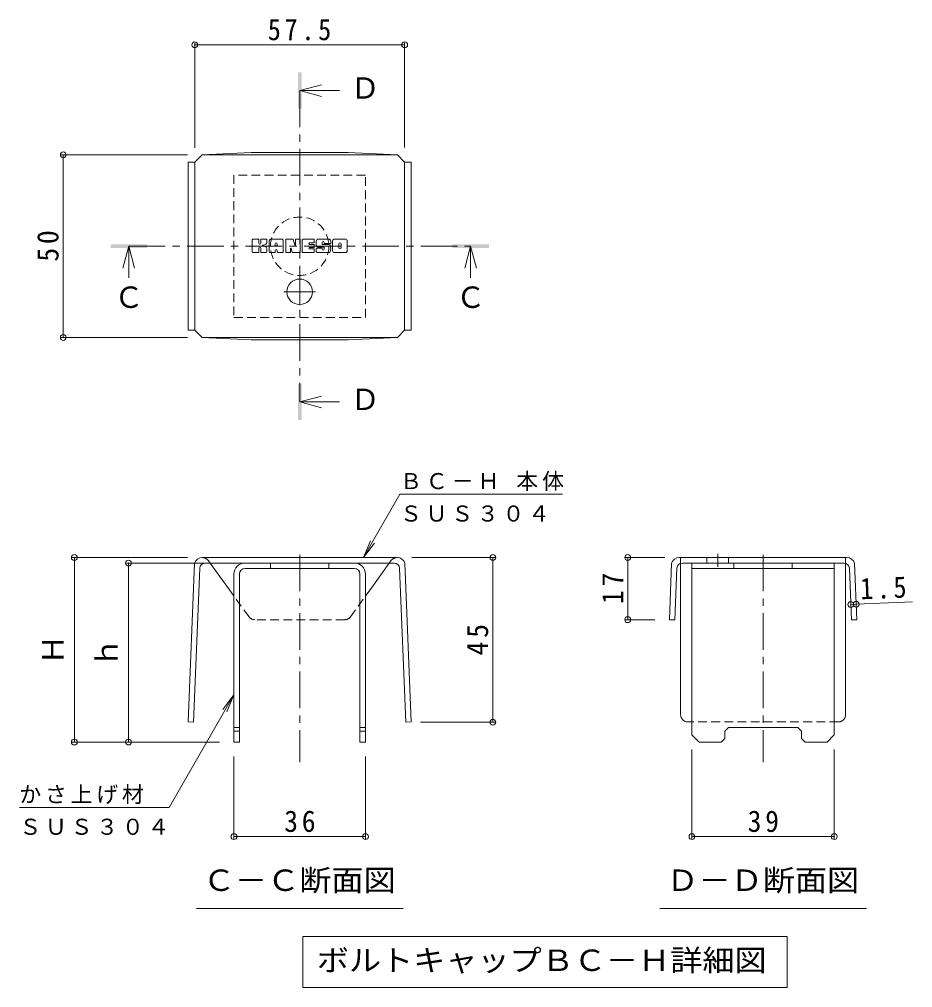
# Model space of a CAD drawing. Units: millimetres, scale not verified. Extents: x -343 to 383, y -270 to 273.
# Drawn here: x 17.2 to 261.9, y 7.8 to 272.9 of the extents above; entities that cross this region are included whole.
import ezdxf
from ezdxf.enums import TextEntityAlignment as Align

# ---------------------------------------------------------------- set-up
doc = ezdxf.new("R2010")
doc.units = ezdxf.units.MM
doc.header["$LTSCALE"] = 2
doc.header["$PDMODE"] = 32
doc.header["$PDSIZE"] = 1.6
doc.linetypes.add('CHAIN1', pattern=[8, 5, -1, 1, -1])
doc.linetypes.add('DASHED1', pattern=[1.8, 1.2, -0.6])
for name, color, linetype, lineweight in [('D-4', 7, 'Continuous', 18), ('D-5', 7, 'Continuous', 18), ('D-8', 4, 'Continuous', 18), ('D-9', 2, 'Continuous', 18), ('D-F', 7, 'Continuous', 18)]:
    doc.layers.add(name, color=color, linetype=linetype, lineweight=lineweight)
doc.styles.add('ＭＳ ゴシック', font='')
doc.styles.get('ＭＳ ゴシック').set_extended_font_data('MS Gothic')

msp = doc.modelspace()

# ---------------------------------------------------------------- linework, layer by layer
at = {"layer": 'D-4'}
for p, q in [((65.224, 266.481), (65.224, 237.74)), ((65.224, 265.881), (122.724, 265.881)), ((122.724, 266.481), (122.724, 237.783)), ((28.612, 235.783), (63.224, 235.783)), ((29.212, 235.783), (29.212, 185.783)), ((28.612, 185.783), (63.224, 185.783)), ((111.434, 125.517), (121.438, 142.845)), ((165.938, 142.845), (121.438, 142.845)), ((111.434, 125.517), (113.347, 130.137)), ((111.434, 125.517), (114.478, 129.484)), ((31.65, 125.517), (63.267, 125.517)), ((32.25, 125.517), (32.25, 75.017)), ((147.469, 125.517), (124.682, 125.517)), ((146.869, 125.517), (146.869, 80.457)), ((183.213, 125.517), (193.948, 125.517)), ((183.813, 108.517), (183.813, 125.517)), ((46.495, 124.017), (74.974, 124.017)), ((47.095, 75.017), (47.095, 124.017)), ((244.918, 112.678), (246.417, 112.738)), ((246.417, 112.738), (261.861, 113.357)), ((183.213, 108.517), (191.225, 108.517)), ((75.974, 87.896), (72.931, 83.929)), ((75.974, 87.896), (74.061, 83.277)), ((147.469, 80.457), (127.028, 80.457)), ((31.65, 75.017), (71.974, 75.017)), ((201.405, 48.522), (201.405, 73.017)), ((240.405, 48.522), (240.405, 73.017)), ((75.974, 48.522), (75.974, 71.017)), ((111.974, 48.522), (111.974, 71.017)), ((75.974, 49.122), (111.974, 49.122)), ((201.405, 49.122), (240.405, 49.122))]:
    msp.add_line(p, q, dxfattribs=at)
msp.add_lwpolyline([(75.974, 87.896), (58.187, 57.087), (17.187, 57.087)], dxfattribs=at)
for p in [(65.224, 265.881), (122.724, 265.881), (29.212, 235.783), (29.212, 185.783), (32.25, 125.517), (47.095, 124.017), (146.869, 125.517), (183.813, 125.517), (244.918, 112.678), (246.417, 112.738), (183.813, 108.517), (146.869, 80.457), (32.25, 75.017), (47.095, 75.017), (75.974, 49.122), (111.974, 49.122), (201.405, 49.122), (240.405, 49.122)]:
    msp.add_point(p, dxfattribs=at)
at = {"layer": 'D-5', "color": 4}
for p, q in [((93.974, 253.384), (99.974, 254.984)), ((93.974, 253.384), (99.974, 251.784)), ((93.974, 253.384), (104.914, 253.384)), ((47.156, 210.762), (45.556, 204.762)), ((47.156, 210.762), (48.756, 204.762)), ((47.156, 210.762), (47.156, 202.113)), ((140.793, 210.762), (139.193, 204.762)), ((140.793, 210.762), (142.393, 204.762)), ((140.793, 210.762), (140.793, 202.113)), ((93.974, 168.14), (99.974, 169.74)), ((93.974, 168.14), (99.974, 166.54)), ((93.974, 168.14), (104.914, 168.14))]:
    msp.add_line(p, q, dxfattribs=at)
at = {"layer": 'D-5', "color": 4, "linetype": 'CHAIN1'}
for p, q in [((93.974, 253.384), (93.974, 168.14)), ((47.156, 210.762), (140.793, 210.762))]:
    msp.add_line(p, q, dxfattribs=at)
at = {"layer": 'D-5'}
for p, q in [((65.674, 29.483), (122.274, 29.483)), ((192.605, 29.483), (249.205, 29.483)), ((94.815, 21.774), (94.815, 7.774)), ((94.815, 21.774), (227.522, 21.774)), ((227.522, 21.774), (227.522, 7.774)), ((94.815, 7.774), (227.522, 7.774))]:
    msp.add_line(p, q, dxfattribs=at)
at = {"layer": 'D-5', "color": 4}
for points in [[(93.474, 248.384), (94.474, 248.384), (93.474, 258.384), (94.474, 258.384)], [(42.156, 210.262), (52.156, 210.262), (42.156, 211.262), (52.156, 211.262)], [(135.793, 210.262), (145.793, 210.262), (135.793, 211.262), (145.793, 211.262)], [(93.474, 163.14), (94.474, 163.14), (93.474, 173.14), (94.474, 173.14)]]:
    msp.add_solid(points, dxfattribs=at)
at = {"layer": 'D-8', "linetype": 'DASHED1'}
for p, q in [((111.974, 230.262), (75.974, 230.262)), ((75.974, 230.262), (75.974, 191.262))]:
    msp.add_line(p, q, dxfattribs=at)
at = {"layer": 'D-8'}
for p, q in [((78.974, 124.017), (108.974, 124.017)), ((108.974, 122.517), (78.974, 122.517)), ((85.974, 122.517), (85.974, 124.017)), ((101.974, 122.517), (101.974, 124.017)), ((201.405, 124.017), (240.405, 124.017)), ((201.405, 77.017), (201.405, 124.017)), ((201.405, 122.517), (240.405, 122.517)), ((212.905, 122.517), (212.905, 124.017)), ((228.905, 122.517), (228.905, 124.017)), ((240.405, 77.017), (240.405, 124.017)), ((77.474, 121.017), (77.474, 75.017)), ((110.474, 121.017), (110.474, 75.017)), ((111.974, 121.017), (111.974, 75.017)), ((75.974, 79.017), (77.474, 79.017)), ((75.974, 78.017), (77.474, 78.017)), ((110.474, 79.017), (111.974, 79.017)), ((110.474, 78.017), (111.974, 78.017)), ((201.405, 77.017), (203.405, 75.017)), ((211.405, 79.017), (230.405, 79.017)), ((240.405, 77.017), (238.405, 75.017)), ((111.974, 75.017), (110.474, 75.017)), ((231.405, 76.017), (232.405, 75.017)), ((238.405, 75.017), (232.405, 75.017))]:
    msp.add_line(p, q, dxfattribs=at)
at = {"layer": 'D-8', "linetype": 'DASHED1'}
msp.add_lwpolyline([(75.974, 191.262), (111.974, 191.262), (111.974, 230.262)], dxfattribs=at)
at = {"layer": 'D-8'}
for points in [[(75.974, 121.017), (75.974, 75.017), (77.474, 75.017)], [(210.405, 76.017), (210.405, 78.017), (211.405, 79.017)], [(231.405, 76.017), (231.405, 78.017), (230.405, 79.017)], [(210.405, 76.017), (209.405, 75.017), (203.405, 75.017)]]:
    msp.add_lwpolyline(points, dxfattribs=at)
at = {"layer": 'D-8', "linetype": 'DASHED1'}
msp.add_circle((93.974, 210.762), 8, dxfattribs=at)
at = {"layer": 'D-8'}
for centre, radius, start, end in [((78.974, 121.017), 3, 90, 180), ((78.974, 121.017), 1.5, 90, 180), ((108.974, 121.017), 3, 0, 90), ((108.974, 121.017), 1.5, 0, 90)]:
    msp.add_arc(centre, radius, start, end, dxfattribs=at)
at = {"layer": 'D-9'}
for p, q in [((67.224, 235.783), (80.688, 236.464)), ((107.261, 236.464), (80.688, 236.464)), ((120.724, 235.783), (107.261, 236.464)), ((65.224, 233.74), (63.422, 233.74)), ((63.422, 233.74), (63.422, 187.826)), ((65.224, 233.783), (67.224, 235.783)), ((65.224, 187.783), (65.224, 233.783)), ((67.224, 235.783), (120.724, 235.783)), ((122.724, 233.783), (120.724, 235.783)), ((122.724, 187.783), (122.724, 233.783)), ((122.724, 233.74), (124.526, 233.74)), ((124.526, 233.74), (124.526, 187.826)), ((65.224, 187.826), (63.422, 187.826)), ((65.224, 187.783), (67.224, 185.783)), ((67.224, 185.783), (80.688, 185.102)), ((67.224, 185.783), (120.724, 185.783)), ((120.724, 185.783), (107.261, 185.102)), ((122.724, 187.783), (120.724, 185.783)), ((122.724, 187.826), (124.526, 187.826)), ((107.261, 185.102), (80.688, 185.102)), ((120.682, 125.517), (67.267, 125.517)), ((220.905, 125.517), (197.948, 125.517)), ((205.462, 125.517), (205.462, 124.017)), ((211.462, 125.517), (211.462, 124.017)), ((220.905, 125.517), (243.863, 125.517)), ((65.164, 124.017), (63.422, 80.517)), ((66.608, 122.577), (64.921, 80.457)), ((68.107, 124.017), (119.842, 124.017)), ((74.746, 116.666), (69.439, 124.017)), ((113.245, 116.725), (118.51, 124.017)), ((121.341, 122.577), (123.028, 80.457)), ((122.784, 124.017), (124.526, 80.517)), ((195.845, 124.017), (195.225, 108.517)), ((197.289, 122.577), (196.723, 108.457)), ((198.305, 82.517), (198.305, 123.938)), ((243.023, 124.017), (198.788, 124.017)), ((243.505, 82.517), (243.505, 123.938)), ((244.522, 122.577), (245.087, 108.457)), ((245.965, 124.017), (246.586, 108.517)), ((195.225, 108.517), (196.723, 108.457)), ((246.586, 108.517), (245.087, 108.457)), ((63.422, 80.517), (64.921, 80.457)), ((124.526, 80.517), (123.028, 80.457))]:
    msp.add_line(p, q, dxfattribs=at)
at = {"layer": 'D-9', "linetype": 'CHAIN1'}
for p, q in [((93.974, 201.971), (93.974, 194.595)), ((98.33, 198.283), (89.618, 198.283)), ((93.974, 126.301), (93.974, 69.53)), ((208.462, 126.507), (208.462, 123.027)), ((220.905, 126.301), (220.905, 69.53))]:
    msp.add_line(p, q, dxfattribs=at)
at = {"layer": 'D-9', "linetype": 'DASHED1'}
for p, q in [((69.439, 124.017), (68.897, 124.767)), ((118.51, 124.017), (119.051, 124.767)), ((198.305, 123.938), (198.305, 125.517)), ((243.505, 123.938), (243.505, 125.517)), ((80.087, 109.266), (74.746, 116.666)), ((107.861, 109.266), (113.245, 116.725)), ((106.301, 108.517), (81.647, 108.517)), ((241.505, 80.517), (200.305, 80.517))]:
    msp.add_line(p, q, dxfattribs=at)
at = {"layer": 'D-9'}
msp.add_circle((93.974, 198.283), 3.5, dxfattribs=at)
for centre, radius, start, end in [((67.246, 123.324), 2.194, 89.44382, 161.56279), ((120.703, 123.324), 2.194, 18.43721, 90.55618), ((197.927, 123.324), 2.194, 89.44382, 161.56279), ((243.884, 123.324), 2.194, 18.43721, 90.55618), ((68.107, 122.517), 1.5, 90, 177.70665), ((119.842, 122.517), 1.5, 2.29335, 90), ((198.788, 122.517), 1.5, 90, 177.70665), ((243.023, 122.517), 1.5, 2.29335, 90), ((200.305, 82.517), 2, 180, 198.1933), ((241.505, 82.517), 2, 341.8067, 0)]:
    msp.add_arc(centre, radius, start, end, dxfattribs=at)
at = {"layer": 'D-9', "linetype": 'DASHED1'}
for centre, radius, start, end in [((67.246, 123.324), 2.194, 41.15582, 89.44382), ((120.703, 123.324), 2.194, 90.55618, 138.84418), ((81.647, 110.517), 2, 218.74638, 270), ((106.301, 110.517), 2, 270, 321.25362), ((200.305, 82.517), 2, 198.1933, 270), ((241.505, 82.517), 2, 270, 341.8067)]:
    msp.add_arc(centre, radius, start, end, dxfattribs=at)
at = {"layer": 'D-F'}
for p, q in [((80.963, 209.185), (80.963, 212.538)), ((82.645, 212.695), (81.12, 212.695)), ((82.802, 212.538), (82.802, 211.614)), ((83.305, 212.538), (83.305, 211.614)), ((84.81, 212.695), (83.462, 212.695)), ((84.967, 212.538), (84.967, 211.757)), ((85.632, 209.185), (85.632, 212.172)), ((88.947, 212.695), (86.156, 212.695)), ((89.471, 209.185), (89.471, 212.172)), ((90.144, 212.538), (90.144, 209.185)), ((90.302, 212.695), (92.005, 212.695)), ((92.155, 212.586), (92.633, 211.092)), ((92.795, 212.538), (92.795, 211.118)), ((92.952, 212.695), (93.972, 212.695)), ((94.129, 212.538), (94.129, 209.185)), ((94.638, 209.185), (94.638, 212.538)), ((94.795, 212.695), (97.816, 212.695)), ((97.973, 211.861), (97.973, 212.538)), ((101.958, 212.695), (98.906, 212.695)), ((102.482, 212.172), (102.482, 211.516)), ((102.99, 209.551), (102.99, 212.172)), ((106.462, 212.695), (103.514, 212.695)), ((106.986, 212.172), (106.986, 209.551)), ((82.802, 209.185), (82.802, 210.269)), ((83.3, 209.185), (83.3, 210.269)), ((84.97, 209.185), (84.97, 210.115)), ((87.296, 210.901), (87.296, 211.442)), ((87.296, 209.185), (87.296, 209.604)), ((87.754, 210.848), (87.348, 210.848)), ((87.807, 210.901), (87.807, 211.442)), ((87.807, 209.185), (87.807, 209.604)), ((91.46, 209.185), (91.46, 210.094)), ((91.949, 209.14), (91.658, 210.123)), ((97.816, 210.459), (96.694, 210.459)), ((97.803, 210.03), (96.694, 210.03)), ((97.816, 211.704), (96.699, 211.704)), ((97.816, 211.264), (96.699, 211.264)), ((97.96, 209.185), (97.96, 209.873)), ((97.973, 210.616), (97.973, 211.107)), ((98.477, 210.039), (98.477, 209.551)), ((98.634, 210.197), (99.988, 210.197)), ((100.487, 210.527), (98.906, 210.527)), ((100.136, 211.353), (100.136, 211.766)), ((100.145, 210.039), (100.145, 209.929)), ((100.293, 211.195), (102.053, 211.195)), ((100.644, 210.369), (100.644, 209.929)), ((100.653, 211.674), (100.653, 211.766)), ((100.811, 211.516), (102.482, 211.516)), ((104.667, 210.349), (104.667, 211.374)), ((105.309, 210.349), (105.309, 211.374)), ((81.12, 209.027), (82.645, 209.027)), ((83.457, 209.027), (84.812, 209.027)), ((87.139, 209.027), (85.789, 209.027)), ((87.964, 209.027), (89.313, 209.027)), ((91.303, 209.027), (90.302, 209.027)), ((93.972, 209.027), (92.099, 209.027)), ((94.795, 209.027), (97.803, 209.027)), ((102.053, 209.027), (99.001, 209.027)), ((106.462, 209.027), (103.514, 209.027))]:
    msp.add_line(p, q, dxfattribs=at)
for centre, radius, start, end in [((81.12, 212.538), 0.157, 90, 180), ((82.645, 212.538), 0.157, 0, 90), ((83.462, 212.538), 0.157, 90, 180), ((84.81, 212.538), 0.157, 0, 90), ((86.156, 212.172), 0.524, 90, 180), ((88.947, 212.172), 0.524, 0, 90), ((90.302, 212.538), 0.157, 90, 180), ((92.005, 212.538), 0.157, 17.75635, 90), ((92.952, 212.538), 0.157, 90, 180), ((93.972, 212.538), 0.157, 0, 90), ((94.795, 212.538), 0.157, 90, 180), ((97.816, 212.538), 0.157, 0, 90), ((100.853, 211.611), 2.376, 157.10112, 202.89888), ((98.906, 212.434), 0.262, 90, 157.10112), ((101.958, 212.172), 0.524, 0, 90), ((103.514, 212.172), 0.524, 90, 180), ((106.462, 212.172), 0.524, 0, 90), ((83.051, 210.269), 0.249, 0, 180), ((83.054, 211.614), 0.251, 180, 0), ((83.888, 210.94), 0.0878, 97.33171, 266.57183), ((83.588, 213.273), 2.265, 277.33171, 299.42073), ((83.785, 209.214), 1.641, 53.71985, 86.57183), ((84.443, 211.757), 0.524, 299.42073, 0), ((84.446, 210.115), 0.524, 0, 53.71985), ((87.551, 211.442), 0.255, 0, 180), ((87.348, 210.901), 0.0524, 180, 270), ((87.551, 209.604), 0.255, 0, 180), ((87.754, 210.901), 0.0524, 270, 0), ((91.561, 210.094), 0.101, 16.48875, 180), ((92.712, 211.118), 0.0827, 197.75635, 0), ((96.699, 211.484), 0.22, 90, 270), ((96.694, 210.244), 0.214, 90, 270), ((97.803, 209.873), 0.157, 0, 90), ((97.816, 211.861), 0.157, 270, 0), ((97.816, 211.107), 0.157, 0, 90), ((97.816, 210.616), 0.157, 270, 0), ((98.634, 210.039), 0.157, 90, 180), ((99.001, 209.551), 0.524, 180, 270), ((98.906, 210.788), 0.262, 202.89888, 270), ((99.988, 210.039), 0.157, 0, 90), ((100.395, 211.766), 0.259, 0, 180), ((100.293, 211.353), 0.157, 180, 270), ((100.395, 209.929), 0.25, 180, 0), ((100.487, 210.369), 0.157, 0, 90), ((100.811, 211.674), 0.157, 180, 270), ((102.053, 210.933), 0.262, 22.90802, 90), ((100.108, 210.111), 2.374, 337.09198, 22.90802), ((103.514, 209.551), 0.524, 180, 270), ((104.988, 211.374), 0.321, 0, 180), ((104.988, 210.349), 0.321, 180, 0), ((106.462, 209.551), 0.524, 270, 0), ((81.12, 209.185), 0.157, 180, 270), ((82.645, 209.185), 0.157, 270, 0), ((83.457, 209.185), 0.157, 180, 270), ((84.812, 209.185), 0.157, 270, 0), ((85.789, 209.185), 0.157, 180, 270), ((87.139, 209.185), 0.157, 270, 0), ((87.964, 209.185), 0.157, 180, 270), ((89.313, 209.185), 0.157, 270, 0), ((90.302, 209.185), 0.157, 180, 270), ((91.303, 209.185), 0.157, 270, 0), ((92.099, 209.185), 0.157, 196.48875, 270), ((93.972, 209.185), 0.157, 270, 0), ((94.795, 209.185), 0.157, 180, 270), ((97.803, 209.185), 0.157, 270, 0), ((102.053, 209.289), 0.262, 270, 337.09198)]:
    msp.add_arc(centre, radius, start, end, dxfattribs=at)

# ---------------------------------------------------------------- texts
at = {"layer": 'D-4', "color": 2, "style": 'ＭＳ ゴシック'}
for s, p in [('Ｈ', (31.05, 96.267)), ('ｈ', (45.895, 95.517))]:
    msp.add_text(s, height=5.865, rotation=90, dxfattribs=at).set_placement(p, align=Align.BOTTOM_LEFT)
at = {"layer": 'D-4', "color": 2, "char_height": 5.865, "attachment_point": 7, "style": 'ＭＳ ゴシック'}
for s, insert in [('\\T1.28;\\W0.9;57.5', (85.224, 267.081)), ('\\T1.27;\\W0.95;36', (89.724, 50.322)), ('\\T1.27;\\W0.95;39', (216.655, 50.322))]:
    msp.add_mtext(s, dxfattribs=dict(at, insert=insert))
for s, insert, rotation in [('\\T1.27;\\W0.95;50', (28.012, 206.533), 90), ('\\T1.27;\\W0.95;17', (182.613, 112.767), 90), ('\\T1.27;\\W0.9;1.5', (247.594, 113.986), 2.293), ('\\T1.27;\\W0.95;45', (145.669, 98.737), 90)]:
    msp.add_mtext(s, dxfattribs=dict(at, insert=insert, rotation=rotation))
at = {"layer": 'D-4', "char_height": 4.399, "attachment_point": 7, "style": 'ＭＳ ゴシック'}
for s, insert in [('\\T1.18;ＢＣ－Ｈ\\~本体', (121.438, 143.777)), ('\\T1.17;ＳＵＳ３０４', (121.438, 135.302)), ('\\T1.17;かさ上げ材', (17.187, 58.019)), ('\\T1.17;ＳＵＳ３０４', (17.187, 49.544))]:
    msp.add_mtext(s, dxfattribs=dict(at, insert=insert))
at = {"layer": 'D-5', "color": 2, "style": 'ＭＳ ゴシック'}
for s, p in [('Ｄ', (107.914, 249.384)), ('Ｃ', (43.156, 192.113)), ('Ｃ', (136.793, 192.113)), ('Ｄ', (107.914, 164.14))]:
    msp.add_text(s, height=5.865, dxfattribs=at).set_placement(p, align=Align.BOTTOM_LEFT)
at = {"layer": 'D-5', "color": 2, "style": 'ＭＳ ゴシック', "width": 1.1}
for s, p in [('Ｃ－Ｃ断面図', (67.474, 32.483)), ('Ｄ－Ｄ断面図', (194.405, 32.483)), ('ボルトキャップＢＣ－Ｈ詳細図', (98.669, 10.574))]:
    msp.add_text(s, height=5.865, dxfattribs=at).set_placement(p, align=Align.BOTTOM_LEFT)

doc.saveas('drawing.dxf')
